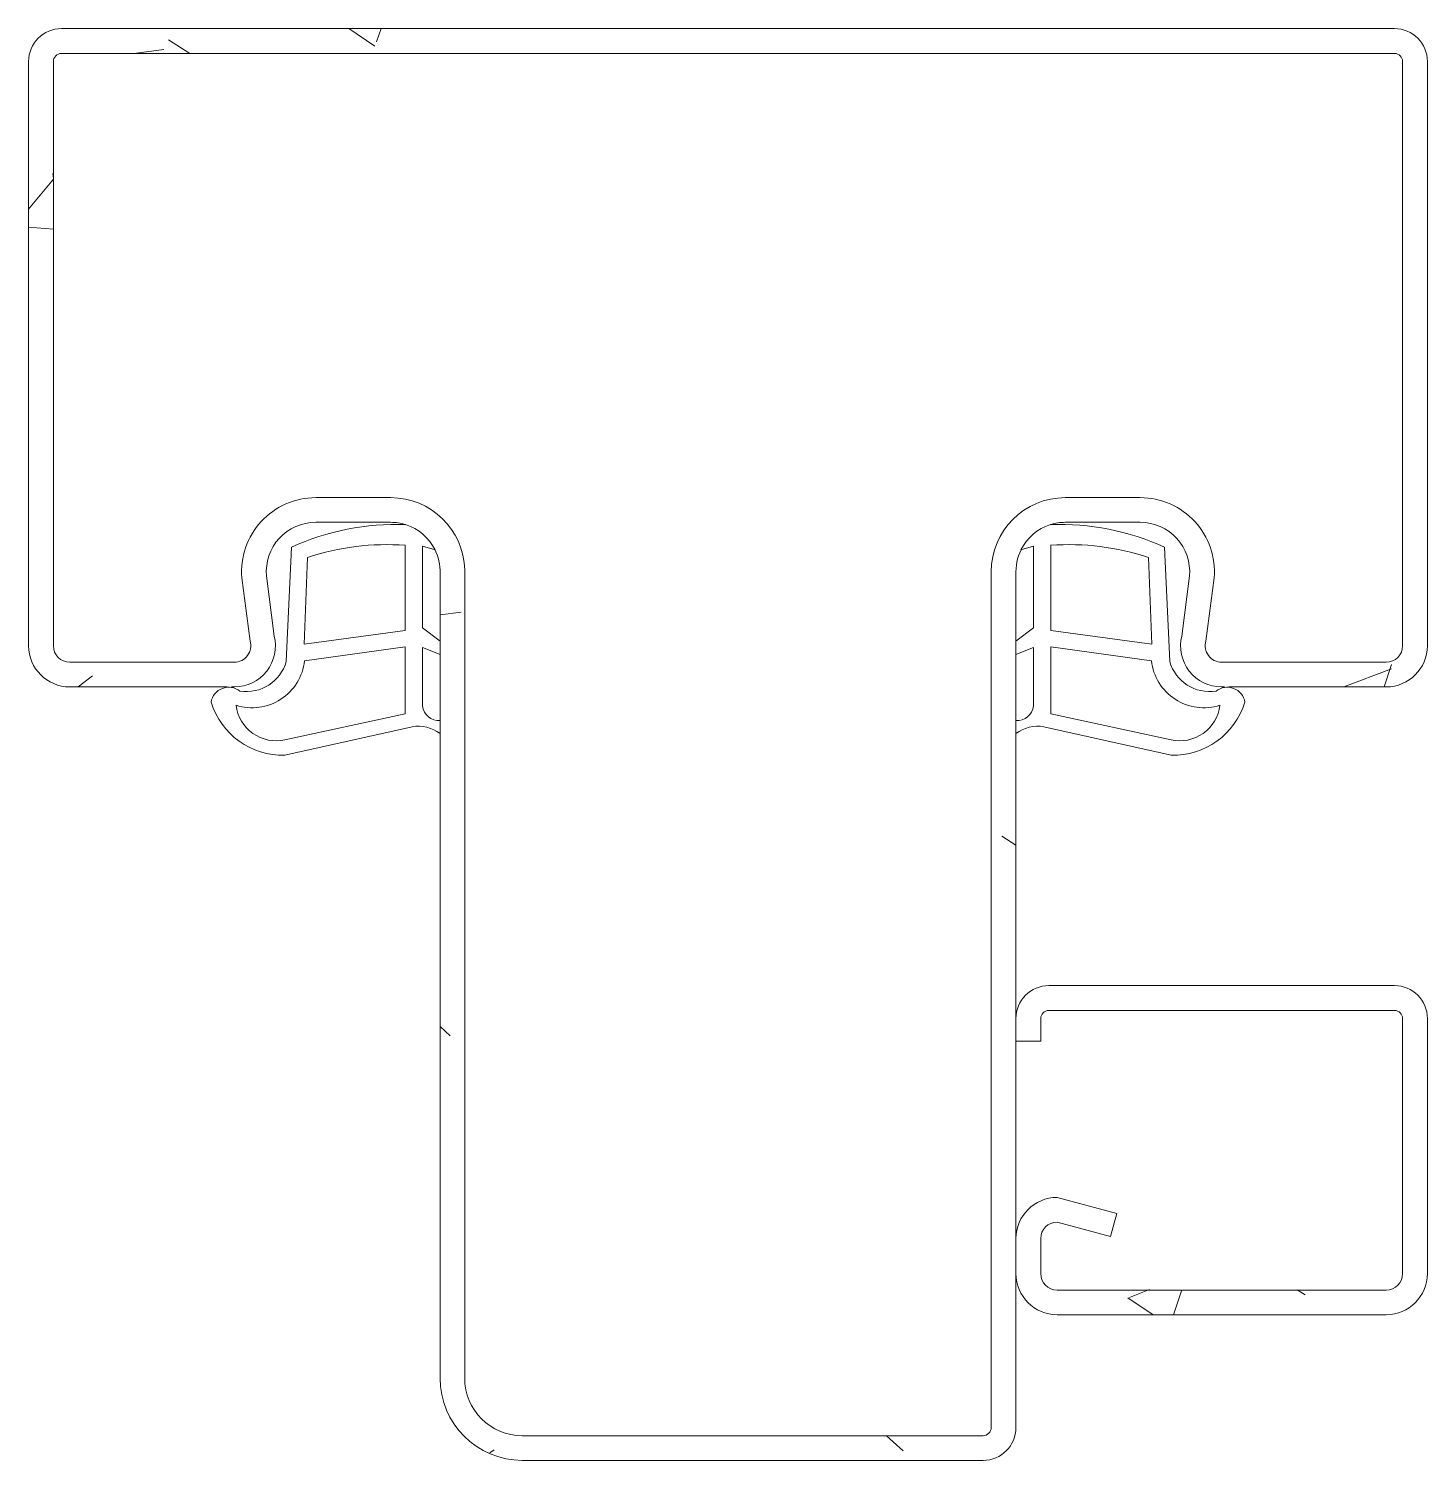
# Model space of a CAD drawing. Header units: metres. Extents: x -20.5 to 64.5, y -13.5 to 73.5.
import ezdxf

# ---------------------------------------------------------------- set-up
doc = ezdxf.new("R2010")
doc.units = ezdxf.units.M
doc.layers.add('A-DETL-GENF', color=92, linetype='Continuous', lineweight=18)
pattern_1 = [(50, (12871.406, 324.54), (36.4365, -3.18771), [3.81, -41.91]), (355, (12871.406, 324.54), (-7.04845, 38.21172), [3.048, -33.528]), (100.451, (12874.442, 324.274), (29.38857, 35.02294), [3.238, -35.618]), (46.184, (12871.406, 334.7), (54.21606, -8.40837), [5.715, -62.865]), (96.636, (12875.924, 334), (47.4805, 49.48544), [4.857, -53.427]), (351.184, (12871.406, 334.7), (47.48106, 49.4846), [4.572, -50.292]), (21, (12876.486, 332.16), (30.322646, -20.4528), [3.81, -41.91]), (326, (12876.486, 332.16), (12.3607, 36.83788), [3.048, -33.528]), (71.451, (12879.013, 330.455), (42.68329, 16.38389), [3.238, -35.618]), (37.5, (12871.406, 324.54), (0.618067, 16.91082), [1.676, -31.445, 1.676, -32.36, -33.655]), (37.5, (12871.406, 324.54), (0.618067, 16.91082), [-67.158, 1.676, -31.979]), (7.5, (12871.406, 324.54), (13.364138, 20.03578), [1.676, -17.729, 1.676, -30.683, -12.827]), (7.5, (12871.406, 324.54), (13.364138, 20.03578), [-51.765, 1.676, -11.151]), (327.5, (12860.077, 324.54), (27.118159, -1.146059), [1.676, -11.024, 1.676, -37.948, -52.578]), (327.5, (12860.077, 324.54), (27.118159, -1.146059), [-52.324, 1.676, -50.902]), (317.5, (12854.997, 324.54), (29.62579, 5.08507), [1.676, -14.834, 1.676, -24.638, -37.338]), (317.5, (12854.997, 324.54), (29.62579, 5.08507), [-42.824, 1.676, -35.662])]

# ---------------------------------------------------------------- blocks, each defined once
blk = doc.blocks.new('00 stalendeurtussenprofiel - 00_DI_stalendeurtussenprofiel-3717940-00_0 Basismaterialen')
at = {"layer": 'A-DETL-GENF', "lineweight": 13}
h = blk.add_hatch(dxfattribs=at)
h.set_pattern_fill('FP_697', color=256, style=0, pattern_type=2)
h.set_pattern_definition(pattern_1)
h.paths.add_polyline_path([(9.5, -13.5), (37.5, -13.5), (38.018, -13.432), (38.5, -13.232), (38.914, -12.914), (39.232, -12.5), (39.432, -12.018), (39.5, -11.5), (39.5, 40.5), (39.602, 41.276), (39.987, 42.11), (40.295, 42.513), (40.559, 42.785), (41.035, 43.118), (41.724, 43.398), (42.5, 43.5), (47.057, 43.5), (47.761, 43.416), (48.523, 43.104), (49.014, 42.774), (49.493, 42.251), (49.836, 41.631), (50.024, 40.947), (50.046, 40.239), (49.5, 35.951), (49.596, 35.314), (49.851, 34.722), (50.249, 34.215), (50.764, 33.827), (51.361, 33.583), (52.171, 33.5), (62, 33.5), (62.647, 33.585), (63.251, 33.835), (63.768, 34.232), (64.166, 34.75), (64.415, 35.353), (64.501, 36), (64.501, 71.498), (64.432, 72.016), (64.233, 72.499), (63.915, 72.914), (63.5, 73.232), (63.017, 73.432), (62.499, 73.5), (-18.498, 73.5), (-19.016, 73.432), (-19.499, 73.232), (-19.913, 72.914), (-20.231, 72.499), (-20.431, 72.016), (-20.499, 71.498), (-20.499, 36), (-20.414, 35.353), (-20.164, 34.75), (-19.767, 34.232), (-19.249, 33.835), (-18.646, 33.585), (-17.999, 33.5), (-7.895, 33.513), (-7.359, 33.583), (-6.763, 33.827), (-6.248, 34.215), (-5.85, 34.722), (-5.595, 35.314), (-5.499, 35.951), (-5.57, 36.592), (-6.044, 40.239), (-6.022, 40.947), (-5.835, 41.631), (-5.492, 42.251), (-5.013, 42.774), (-4.424, 43.17), (-3.76, 43.416), (-3.056, 43.5), (1.501, 43.5), (2.412, 43.358), (3.001, 43.094), (3.59, 42.653), (4.196, 41.819), (4.196, 41.764), (4.379, 41.349), (4.5, 40.591), (4.5, -8.5), (4.67, -9.794), (5.17, -11), (5.964, -12.036), (7, -12.83), (8.206, -13.33)])
h.paths.add_polyline_path([(37.5, -12), (9.5, -12), (8.594, -11.881), (7.75, -11.531), (7.025, -10.975), (6.469, -10.25), (6.119, -9.406), (6, -8.5), (6, 40.611), (5.823, 41.754), (5.361, 42.814), (4.644, 43.721), (3.719, 44.416), (2.648, 44.851), (1.501, 45), (-3.056, 45), (-4.109, 44.875), (-5.104, 44.507), (-5.985, 43.916), (-6.703, 43.135), (-7.219, 42.208), (-7.503, 41.186), (-7.54, 40.126), (-7.014, 35.826), (-7.197, 35.403), (-7.55, 35.107), (-7.999, 35), (-18.257, 35.034), (-18.498, 35.134), (-18.705, 35.293), (-18.863, 35.5), (-18.963, 35.741), (-18.997, 36), (-18.98, 71.623), (-18.852, 71.846), (-18.629, 71.975), (-18.5, 71.992), (62.63, 71.975), (62.853, 71.846), (62.982, 71.623), (62.999, 71.494), (62.965, 35.741), (62.865, 35.5), (62.706, 35.293), (62.499, 35.134), (62.258, 35.034), (61.999, 35), (51.769, 35.027), (51.357, 35.234), (51.082, 35.604), (51.002, 36.058), (51.042, 36.286), (51.542, 40.126), (51.505, 41.186), (51.22, 42.208), (50.705, 43.135), (49.987, 43.916), (49.106, 44.507), (48.111, 44.875), (47.057, 45), (42.5, 45), (41.335, 44.847), (40.125, 44.301), (39.318, 43.682), (38.603, 42.75), (38.153, 41.665), (38, 40.5), (37.983, -11.63), (37.854, -11.854), (37.629, -11.983)])
h = blk.add_hatch(dxfattribs=at)
h.set_pattern_fill('FP_697', color=256, style=0, pattern_type=2)
h.set_pattern_definition(pattern_1)
h.paths.add_polyline_path([(62, -4.651), (62.647, -4.565), (63.251, -4.316), (63.768, -3.918), (64.166, -3.4), (64.415, -2.797), (64.501, -2.15), (64.501, 13.348), (64.432, 13.866), (64.233, 14.349), (63.915, 14.763), (63.5, 15.081), (63.017, 15.281), (62.499, 15.349), (41.502, 15.349), (40.984, 15.281), (40.501, 15.081), (40.087, 14.763), (39.769, 14.349), (39.569, 13.866), (39.501, 13.348), (39.501, 11.981), (41.003, 11.981), (41.02, 13.473), (41.148, 13.696), (41.371, 13.824), (41.5, 13.841), (62.63, 13.824), (62.853, 13.696), (62.982, 13.473), (62.999, 13.344), (62.965, -2.409), (62.865, -2.65), (62.706, -2.857), (62.499, -3.016), (62.258, -3.116), (61.999, -3.15), (41.743, -3.116), (41.502, -3.016), (41.295, -2.857), (41.137, -2.65), (41.037, -2.409), (41.003, -2.151), (41.037, 0.236), (41.137, 0.477), (41.295, 0.684), (41.502, 0.843), (41.743, 0.942), (42.002, 0.977), (45.245, 0.108), (45.62, 1.507), (42.001, 2.477), (41.354, 2.392), (40.751, 2.142), (40.233, 1.745), (39.836, 1.227), (39.586, 0.624), (39.501, -0.023), (39.501, -2.15), (39.586, -2.797), (39.836, -3.4), (40.233, -3.918), (40.751, -4.316), (41.354, -4.565), (42.001, -4.651)])
at = {"layer": 'A-DETL-GENF'}
for p, q in [((62.499, 73.5), (-18.498, 73.5)), ((-20.499, 71.498), (-20.499, 36)), ((-18.997, 36), (-18.997, 71.494)), ((-18.5, 71.992), (62.501, 71.992)), ((62.999, 71.494), (62.999, 36)), ((64.501, 36), (64.501, 71.498)), ((1.501, 45), (-3.056, 45)), ((47.057, 45), (42.5, 45)), ((-3.056, 43.5), (1.501, 43.5)), ((42.5, 43.5), (47.057, 43.5)), ((-4.522, 41.992), (-4.841, 35.041)), ((2.392, 42.104), (2.392, 36.936)), ((3.442, 37.081), (3.442, 42.049)), ((3.442, 42.049), (4.196, 41.819)), ((39.805, 41.819), (40.559, 42.049)), ((40.559, 42.049), (40.559, 37.081)), ((41.609, 36.936), (41.609, 42.104)), ((48.843, 35.041), (48.523, 41.992)), ((-3.761, 36.092), (-3.554, 41.365)), ((47.556, 41.365), (47.762, 36.092)), ((-7.54, 40.126), (-7.041, 36.286)), ((-5.57, 36.592), (-6.044, 40.239)), ((4.5, 40.591), (4.5, 36.279)), ((6, -8.5), (6, 40.611)), ((38, 40.5), (38, -11.5)), ((39.5, 36.279), (39.5, 40.5)), ((50.046, 40.239), (49.571, 36.592)), ((51.042, 36.286), (51.542, 40.126)), ((2.392, 36.936), (-3.761, 36.092)), ((4.501, 36.279), (3.442, 37.081)), ((40.559, 37.081), (39.5, 36.279)), ((47.762, 36.092), (41.609, 36.936)), ((-3.729, 35.088), (2.392, 35.929)), ((2.392, 35.929), (2.392, 31.868)), ((3.442, 32.343), (3.442, 35.895)), ((3.442, 35.895), (4.501, 35.46)), ((4.501, 35.46), (4.501, 36.279)), ((39.5, 36.279), (39.5, 35.46)), ((39.5, 35.46), (40.559, 35.895)), ((40.559, 35.895), (40.559, 32.343)), ((41.609, 31.868), (41.609, 35.929)), ((41.609, 35.929), (47.73, 35.088)), ((-7.999, 35), (-17.998, 35)), ((4.5, 35.46), (4.5, 31.455)), ((39.5, 31.455), (39.5, 35.46)), ((61.999, 35), (52, 35)), ((-17.999, 33.5), (-8.451, 33.5)), ((-8.17, 33.5), (-7.999, 33.5)), ((52, 33.5), (52.171, 33.5)), ((52.453, 33.5), (62, 33.5)), ((2.392, 31.868), (-4.923, 30.278)), ((4.501, 30.662), (4.501, 31.455)), ((39.5, 31.455), (39.5, 30.662)), ((48.925, 30.278), (41.609, 31.868)), ((-4.931, 29.349), (2.811, 31.078)), ((4.5, 30.662), (4.5, -8.5)), ((39.5, 13.348), (39.5, 30.662)), ((41.19, 31.078), (48.932, 29.349)), ((62.499, 15.349), (41.502, 15.349)), ((39.501, 13.348), (39.501, 11.981)), ((41.003, 11.981), (41.003, 13.344)), ((41.5, 13.841), (62.501, 13.841)), ((62.999, 13.344), (62.999, -2.151)), ((64.501, -2.15), (64.501, 13.348)), ((39.5, -0.023), (39.5, 11.981)), ((39.501, 11.981), (41.003, 11.981)), ((45.62, 1.507), (42.001, 2.477)), ((42.002, 0.977), (45.245, 0.108)), ((45.245, 0.108), (45.62, 1.507)), ((39.501, -0.023), (39.501, -2.15)), ((41.003, -2.151), (41.003, -0.023)), ((39.5, -11.5), (39.5, -2.15)), ((61.999, -3.15), (42.002, -3.15)), ((42.001, -4.651), (62, -4.651)), ((37.5, -12), (9.5, -12)), ((9.5, -13.5), (37.5, -13.5))]:
    blk.add_line(p, q, dxfattribs=at)
for centre, radius, start, end in [((-18.498, 71.498), 2.001, 90, 180), ((62.499, 71.498), 2.001, 360, 90), ((-18.5, 71.494), 0.497, 90, 180), ((62.501, 71.494), 0.497, 360, 90), ((-3.056, 40.5), 4.5, 90, 184.76851), ((1.501, 40.5), 4.5, 1.41675, 90), ((42.5, 40.5), 4.5, 90, 180), ((47.057, 40.5), 4.5, 355.23149, 90), ((-3.056, 40.5), 3, 90, 185), ((1.501, 40.5), 3, 72.21553, 90), ((42.5, 40.5), 3, 90, 107.78013), ((47.057, 40.5), 3, 355, 90), ((1.818, 28.097), 15.273, 87.7703, 114.52445), ((1.501, 40.5), 3, 26.08131, 72.33086), ((1.501, 40.5), 3, 45.86759, 48.95043), ((42.5, 40.5), 3, 107.66914, 153.91869), ((42.5, 40.5), 3, 131.10588, 135), ((42.184, 28.097), 15.273, 65.47555, 92.2297), ((1.262, 26.888), 15.257, 85.75125, 108.40142), ((1.501, 40.5), 3, 1.73518, 31.15679), ((42.5, 40.5), 3, 150, 180), ((42.739, 26.888), 15.257, 71.59858, 94.24875), ((-7.999, 36), 2.5, 270, 13.70562), ((52, 36), 2.5, 166.29438, 270), ((-17.999, 36), 2.5, 180, 270), ((-17.998, 36), 0.999, 180, 270), ((-7.999, 36), 1, 270, 16.62578), ((52, 36), 1, 163.37422, 270), ((61.999, 36), 0.999, 270, 0), ((62, 36), 2.5, 270, 0), ((-6.923, 35.449), 3.215, 252.40193, 353.56645), ((-7.273, 35.75), 2.533, 261.28585, 343.7536), ((50.925, 35.449), 3.215, 186.43355, 287.59807), ((51.274, 35.75), 2.533, 196.2464, 278.71415), ((-8.334, 32.386), 1.095, 51.78994, 170.16059), ((52.335, 32.386), 1.095, 9.83941, 128.21006), ((-5.048, 33.913), 4.565, 197.07041, 271.46969), ((-5.447, 32.689), 2.467, 187.08808, 282.26005), ((4.429, 32.444), 0.992, 185.80308, 274.19692), ((39.573, 32.444), 0.992, 265.80308, 354.19692), ((49.449, 32.689), 2.467, 257.73995, 352.91192), ((49.049, 33.913), 4.565, 268.53031, 342.92959), ((3.18, 28.934), 2.175, 52.59968, 99.76537), ((40.821, 28.934), 2.175, 80.23463, 127.40032), ((41.502, 13.348), 2.001, 90, 180), ((62.499, 13.348), 2.001, 360, 90), ((41.5, 13.344), 0.497, 90, 180), ((62.501, 13.344), 0.497, 360, 90), ((42.001, -0.023), 2.5, 90, 180), ((42.002, -0.023), 0.999, 90, 180), ((42.001, -2.15), 2.5, 180, 270), ((42.002, -2.151), 0.999, 180, 270), ((61.999, -2.151), 0.999, 270, 0), ((62, -2.15), 2.5, 270, 360), ((9.5, -8.5), 5, 180, 270), ((9.5, -8.5), 3.5, 180, 270), ((37.5, -11.5), 0.5, 270, 0), ((37.5, -11.5), 2, 270, 360)]:
    blk.add_arc(centre, radius, start, end, dxfattribs=at)

msp = doc.modelspace()

# ---------------------------------------------------------------- block references
msp.add_blockref('00 stalendeurtussenprofiel - 00_DI_stalendeurtussenprofiel-3717940-00_0 Basismaterialen', (0, 0))

doc.saveas('drawing.dxf')
